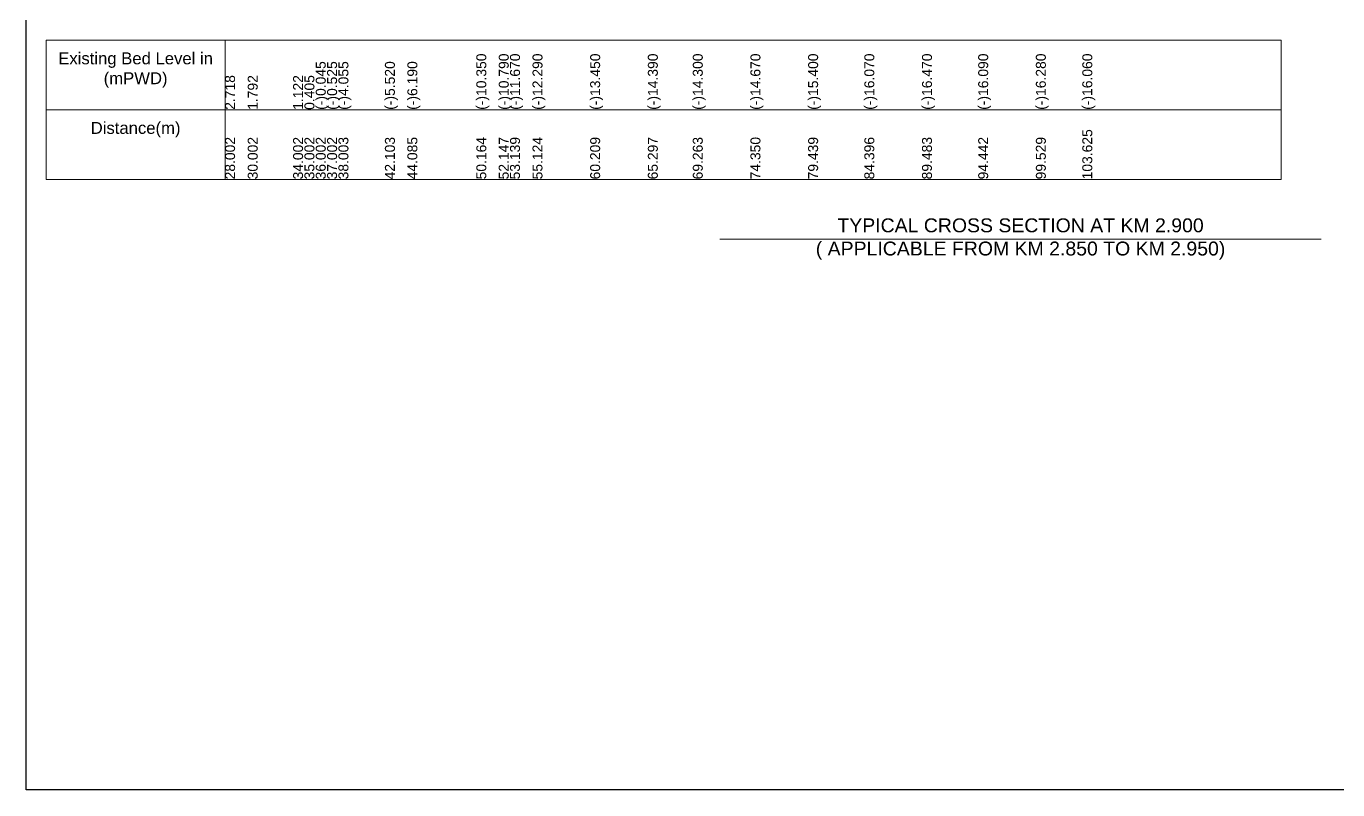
# Model space of a CAD drawing. Header units: inches. Extents: x 89000 to 1304432, y -10828 to 220529.
# Drawn here: x 1253995 to 1260590, y 160062 to 163904 of the extents above; entities that cross this region are included whole.
import ezdxf

# ---------------------------------------------------------------- set-up
doc = ezdxf.new("R2010")
doc.units = ezdxf.units.IN
doc.header["$LTSCALE"] = 7
doc.header["$MEASUREMENT"] = 0
for name, color, linetype, lineweight in [('Cross section Data Border', 7, 'Continuous', 9), ('Cross Section Labels', 7, 'Continuous', 9), ('Long Section Labels', 7, 'Continuous', 9)]:
    doc.layers.add(name, color=color, linetype=linetype, lineweight=lineweight)
doc.styles.get("Standard").update_dxf_attribs({"font": 'arial.ttf'})

msp = doc.modelspace()

# ---------------------------------------------------------------- linework, layer by layer
msp.add_lwpolyline([(1253995.05601, 167133.42237), (1263995.05601, 167133.42237), (1263995.05601, 160062.42237), (1253995.05601, 160062.42237)], close=True)
at = {"layer": 'Cross section Data Border'}
msp.add_lwpolyline([(1254095.05601, 163833.42237), (1260305.80956, 163833.42237), (1260305.80956, 163133.42237), (1254095.05601, 163133.42237)], close=True, dxfattribs=at)
for points in [[(1254995.05601, 163833.42237), (1254995.05601, 163133.42237)], [(1254095.05601, 163483.42237), (1260305.80956, 163483.42237)]]:
    msp.add_lwpolyline(points, dxfattribs=at)
at = {"layer": 'Cross Section Labels'}
msp.add_lwpolyline([(1257483.05601, 162833.42237), (1258995.05601, 162833.42237), (1260507.05601, 162833.42237)], dxfattribs=at)

# ---------------------------------------------------------------- texts
at = {"layer": 'Cross section Data Border', "char_height": 60, "width": 800, "attachment_point": 5}
for s, insert in [('Existing Bed Level in (mPWD)', (1254545.05601, 163683.42237)), ('Distance(m)', (1254545.05601, 163383.42237))]:
    msp.add_mtext(s, dxfattribs=dict(at, insert=insert))
at = {"layer": 'Cross Section Labels', "insert": (1258995.05601, 162833.42237), "char_height": 70, "attachment_point": 5}
msp.add_mtext('TYPICAL CROSS SECTION AT KM 2.900^J( APPLICABLE FROM KM 2.850 TO KM 2.950)', dxfattribs=at)
at = {"layer": 'Long Section Labels', "char_height": 50, "attachment_point": 1, "rotation": 90}
for s, insert in [('(-)10.350', (1256258.32886, 163483.42237)), ('(-)10.790', (1256371.34122, 163483.42237)), ('(-)11.670', (1256427.87515, 163483.42237)), ('(-)12.290', (1256540.99355, 163483.42237)), ('(-)13.450', (1256830.88527, 163483.42237)), ('(-)14.390', (1257120.89434, 163483.42237)), ('(-)14.300', (1257346.9705, 163483.42237)), ('(-)14.670', (1257636.92875, 163483.42237)), ('(-)15.400', (1257926.97494, 163483.42237)), ('(-)16.070', (1258209.52274, 163483.42237)), ('(-)16.470', (1258499.49449, 163483.42237)), ('(-)16.090', (1258782.1697, 163483.42237)), ('(-)16.280', (1259072.07932, 163483.42237)), ('(-)16.060', (1259305.55734, 163483.42237)), ('(-)0.045', (1255451.08866, 163483.42237)), ('(-)0.525', (1255508.09012, 163483.42237)), ('(-)4.055', (1255565.09724, 163483.42237)), ('(-)5.520', (1255798.80735, 163483.42237)), ('(-)6.190', (1255911.79886, 163483.42237)), ('2.718', (1254995.05601, 163483.42237)), ('1.792', (1255109.06458, 163483.42237)), ('1.122', (1255337.07444, 163483.42237)), ('0.405', (1255394.08155, 163483.42237)), ('103.625', (1259305.55734, 163133.42237)), ('28.002', (1254995.05601, 163133.42237)), ('30.002', (1255109.06458, 163133.42237)), ('34.002', (1255337.07444, 163133.42237)), ('35.002', (1255394.08155, 163133.42237)), ('36.002', (1255451.08866, 163133.42237)), ('37.002', (1255508.09012, 163133.42237)), ('38.003', (1255565.09724, 163133.42237)), ('42.103', (1255798.80735, 163133.42237)), ('44.085', (1255911.79886, 163133.42237)), ('50.164', (1256258.32886, 163133.42237)), ('52.147', (1256371.34122, 163133.42237)), ('53.139', (1256427.87515, 163133.42237)), ('55.124', (1256540.99355, 163133.42237)), ('60.209', (1256830.88527, 163133.42237)), ('65.297', (1257120.89434, 163133.42237)), ('69.263', (1257346.9705, 163133.42237)), ('74.350', (1257636.92875, 163133.42237)), ('79.439', (1257926.97494, 163133.42237)), ('84.396', (1258209.52274, 163133.42237)), ('89.483', (1258499.49449, 163133.42237)), ('94.442', (1258782.1697, 163133.42237)), ('99.529', (1259072.07932, 163133.42237))]:
    msp.add_mtext(s, dxfattribs=dict(at, insert=insert))

doc.saveas('drawing.dxf')
